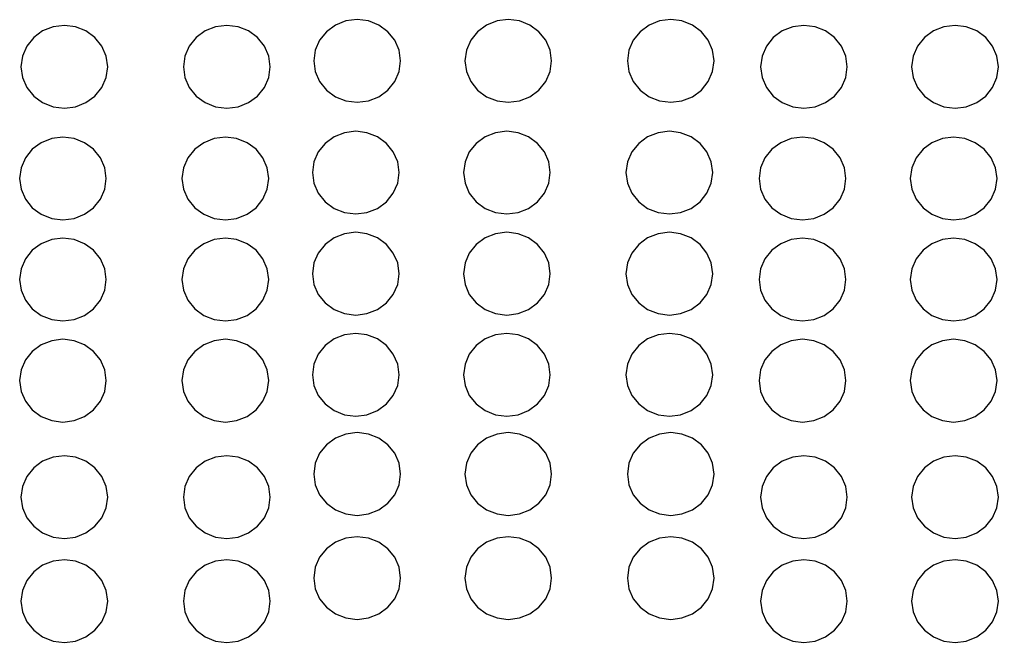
# Model space of a CAD drawing. Header units: inches. Extents: x 710 to 5347, y 114 to 2471.
# Drawn here: x 916 to 1085.2, y 857.9 to 965.6 of the extents above; entities that cross this region are included whole.
import ezdxf

# ---------------------------------------------------------------- set-up
doc = ezdxf.new("R2010")
doc.units = ezdxf.units.IN
doc.header["$MEASUREMENT"] = 0
doc.layers.add('Edges', color=7, linetype='Continuous')

# ---------------------------------------------------------------- blocks, each defined once
blk = doc.blocks.new('fire alarm fr')
at = {"layer": 'Edges'}
for p, q in [((-2195.55, 1150.6), (-2197.36, 1149.89)), ((-2193.61, 1150.85), (-2195.55, 1150.6)), ((-2191.67, 1150.6), (-2193.61, 1150.85)), ((-2189.87, 1149.89), (-2191.67, 1150.6)), ((-2167.48, 1150.6), (-2169.29, 1149.89)), ((-2165.54, 1150.85), (-2167.48, 1150.6)), ((-2163.6, 1150.6), (-2165.54, 1150.85)), ((-2161.79, 1149.89), (-2163.6, 1150.6)), ((-2146.76, 1150.91), (-2148.31, 1149.77)), ((-2144.95, 1151.62), (-2146.76, 1150.91)), ((-2143.01, 1151.86), (-2144.95, 1151.62)), ((-2141.07, 1151.62), (-2143.01, 1151.86)), ((-2139.26, 1150.91), (-2141.07, 1151.62)), ((-2137.71, 1149.77), (-2139.26, 1150.91)), ((-2120.64, 1150.91), (-2122.19, 1149.77)), ((-2118.83, 1151.62), (-2120.64, 1150.91)), ((-2116.89, 1151.86), (-2118.83, 1151.62)), ((-2114.95, 1151.62), (-2116.89, 1151.86)), ((-2113.15, 1150.91), (-2114.95, 1151.62)), ((-2111.6, 1149.77), (-2113.15, 1150.91)), ((-2092.57, 1150.91), (-2094.12, 1149.77)), ((-2090.76, 1151.62), (-2092.57, 1150.91)), ((-2088.82, 1151.86), (-2090.76, 1151.62)), ((-2086.88, 1151.62), (-2088.82, 1151.86)), ((-2085.07, 1150.91), (-2086.88, 1151.62)), ((-2083.52, 1149.77), (-2085.07, 1150.91)), ((-2067.75, 1150.6), (-2069.56, 1149.89)), ((-2065.81, 1150.85), (-2067.75, 1150.6)), ((-2063.87, 1150.6), (-2065.81, 1150.85)), ((-2062.06, 1149.89), (-2063.87, 1150.6)), ((-2041.63, 1150.6), (-2043.44, 1149.89)), ((-2039.69, 1150.85), (-2041.63, 1150.6)), ((-2037.75, 1150.6), (-2039.69, 1150.85)), ((-2035.95, 1149.89), (-2037.75, 1150.6)), ((-2198.91, 1148.75), (-2200.1, 1147.27)), ((-2197.36, 1149.89), (-2198.91, 1148.75)), ((-2188.32, 1148.75), (-2189.87, 1149.89)), ((-2187.12, 1147.27), (-2188.32, 1148.75)), ((-2170.84, 1148.75), (-2172.03, 1147.27)), ((-2169.29, 1149.89), (-2170.84, 1148.75)), ((-2160.24, 1148.75), (-2161.79, 1149.89)), ((-2159.05, 1147.27), (-2160.24, 1148.75)), ((-2148.31, 1149.77), (-2149.5, 1148.29)), ((-2136.52, 1148.29), (-2137.71, 1149.77)), ((-2122.19, 1149.77), (-2123.38, 1148.29)), ((-2110.4, 1148.29), (-2111.6, 1149.77)), ((-2094.12, 1149.77), (-2095.31, 1148.29)), ((-2082.33, 1148.29), (-2083.52, 1149.77)), ((-2071.11, 1148.75), (-2072.3, 1147.27)), ((-2069.56, 1149.89), (-2071.11, 1148.75)), ((-2060.51, 1148.75), (-2062.06, 1149.89)), ((-2059.32, 1147.27), (-2060.51, 1148.75)), ((-2044.99, 1148.75), (-2046.18, 1147.27)), ((-2043.44, 1149.89), (-2044.99, 1148.75)), ((-2034.4, 1148.75), (-2035.95, 1149.89)), ((-2033.2, 1147.27), (-2034.4, 1148.75)), ((-2200.1, 1147.27), (-2200.85, 1145.55)), ((-2186.38, 1145.55), (-2187.12, 1147.27)), ((-2172.03, 1147.27), (-2172.78, 1145.55)), ((-2158.3, 1145.55), (-2159.05, 1147.27)), ((-2149.5, 1148.29), (-2150.25, 1146.56)), ((-2135.77, 1146.56), (-2136.52, 1148.29)), ((-2123.38, 1148.29), (-2124.13, 1146.56)), ((-2109.66, 1146.56), (-2110.4, 1148.29)), ((-2095.31, 1148.29), (-2096.06, 1146.56)), ((-2081.58, 1146.56), (-2082.33, 1148.29)), ((-2072.3, 1147.27), (-2073.05, 1145.55)), ((-2058.57, 1145.55), (-2059.32, 1147.27)), ((-2046.18, 1147.27), (-2046.93, 1145.55)), ((-2032.46, 1145.55), (-2033.2, 1147.27)), ((-2200.85, 1145.55), (-2201.11, 1143.7)), ((-2186.12, 1143.7), (-2186.38, 1145.55)), ((-2172.78, 1145.55), (-2173.03, 1143.7)), ((-2158.05, 1143.7), (-2158.3, 1145.55)), ((-2150.25, 1146.56), (-2150.51, 1144.71)), ((-2135.52, 1144.71), (-2135.77, 1146.56)), ((-2124.13, 1146.56), (-2124.39, 1144.71)), ((-2109.4, 1144.71), (-2109.66, 1146.56)), ((-2096.06, 1146.56), (-2096.31, 1144.71)), ((-2081.33, 1144.71), (-2081.58, 1146.56)), ((-2073.05, 1145.55), (-2073.31, 1143.7)), ((-2058.32, 1143.7), (-2058.57, 1145.55)), ((-2046.93, 1145.55), (-2047.19, 1143.7)), ((-2032.2, 1143.7), (-2032.46, 1145.55)), ((-2201.11, 1143.7), (-2200.85, 1141.85)), ((-2186.38, 1141.85), (-2186.12, 1143.7)), ((-2173.03, 1143.7), (-2172.78, 1141.85)), ((-2158.3, 1141.85), (-2158.05, 1143.7)), ((-2150.51, 1144.71), (-2150.25, 1142.86)), ((-2135.77, 1142.86), (-2135.52, 1144.71)), ((-2124.39, 1144.71), (-2124.13, 1142.86)), ((-2109.66, 1142.86), (-2109.4, 1144.71)), ((-2096.31, 1144.71), (-2096.06, 1142.86)), ((-2081.58, 1142.86), (-2081.33, 1144.71)), ((-2073.31, 1143.7), (-2073.05, 1141.85)), ((-2058.57, 1141.85), (-2058.32, 1143.7)), ((-2047.19, 1143.7), (-2046.93, 1141.85)), ((-2032.46, 1141.85), (-2032.2, 1143.7)), ((-2200.85, 1141.85), (-2200.1, 1140.12)), ((-2187.12, 1140.12), (-2186.38, 1141.85)), ((-2172.78, 1141.85), (-2172.03, 1140.12)), ((-2159.05, 1140.12), (-2158.3, 1141.85)), ((-2150.25, 1142.86), (-2149.5, 1141.14)), ((-2136.52, 1141.14), (-2135.77, 1142.86)), ((-2124.13, 1142.86), (-2123.38, 1141.14)), ((-2110.4, 1141.14), (-2109.66, 1142.86)), ((-2096.06, 1142.86), (-2095.31, 1141.14)), ((-2082.33, 1141.14), (-2081.58, 1142.86)), ((-2073.05, 1141.85), (-2072.3, 1140.12)), ((-2059.32, 1140.12), (-2058.57, 1141.85)), ((-2046.93, 1141.85), (-2046.18, 1140.12)), ((-2033.2, 1140.12), (-2032.46, 1141.85)), ((-2200.1, 1140.12), (-2198.91, 1138.64)), ((-2188.32, 1138.64), (-2187.12, 1140.12)), ((-2172.03, 1140.12), (-2170.84, 1138.64)), ((-2160.24, 1138.64), (-2159.05, 1140.12)), ((-2149.5, 1141.14), (-2148.31, 1139.66)), ((-2137.71, 1139.66), (-2136.52, 1141.14)), ((-2123.38, 1141.14), (-2122.19, 1139.66)), ((-2111.6, 1139.66), (-2110.4, 1141.14)), ((-2095.31, 1141.14), (-2094.12, 1139.66)), ((-2083.52, 1139.66), (-2082.33, 1141.14)), ((-2072.3, 1140.12), (-2071.11, 1138.64)), ((-2060.51, 1138.64), (-2059.32, 1140.12)), ((-2046.18, 1140.12), (-2044.99, 1138.64)), ((-2034.4, 1138.64), (-2033.2, 1140.12)), ((-2198.91, 1138.64), (-2197.36, 1137.5)), ((-2189.87, 1137.5), (-2188.32, 1138.64)), ((-2170.84, 1138.64), (-2169.29, 1137.5)), ((-2161.79, 1137.5), (-2160.24, 1138.64)), ((-2148.31, 1139.66), (-2146.76, 1138.52)), ((-2146.76, 1138.52), (-2144.95, 1137.81)), ((-2141.07, 1137.81), (-2139.26, 1138.52)), ((-2139.26, 1138.52), (-2137.71, 1139.66)), ((-2122.19, 1139.66), (-2120.64, 1138.52)), ((-2120.64, 1138.52), (-2118.83, 1137.81)), ((-2114.95, 1137.81), (-2113.15, 1138.52)), ((-2113.15, 1138.52), (-2111.6, 1139.66)), ((-2094.12, 1139.66), (-2092.57, 1138.52)), ((-2092.57, 1138.52), (-2090.76, 1137.81)), ((-2086.88, 1137.81), (-2085.07, 1138.52)), ((-2085.07, 1138.52), (-2083.52, 1139.66)), ((-2071.11, 1138.64), (-2069.56, 1137.5)), ((-2062.06, 1137.5), (-2060.51, 1138.64)), ((-2044.99, 1138.64), (-2043.44, 1137.5)), ((-2035.95, 1137.5), (-2034.4, 1138.64)), ((-2197.36, 1137.5), (-2195.55, 1136.79)), ((-2195.55, 1136.79), (-2193.61, 1136.55)), ((-2193.61, 1136.55), (-2191.67, 1136.79)), ((-2191.67, 1136.79), (-2189.87, 1137.5)), ((-2169.29, 1137.5), (-2167.48, 1136.79)), ((-2167.48, 1136.79), (-2165.54, 1136.55)), ((-2165.54, 1136.55), (-2163.6, 1136.79)), ((-2163.6, 1136.79), (-2161.79, 1137.5)), ((-2144.95, 1137.81), (-2143.01, 1137.56)), ((-2143.01, 1137.56), (-2141.07, 1137.81)), ((-2118.83, 1137.81), (-2116.89, 1137.56)), ((-2116.89, 1137.56), (-2114.95, 1137.81)), ((-2090.76, 1137.81), (-2088.82, 1137.56)), ((-2088.82, 1137.56), (-2086.88, 1137.81)), ((-2069.56, 1137.5), (-2067.75, 1136.79)), ((-2067.75, 1136.79), (-2065.81, 1136.55)), ((-2065.81, 1136.55), (-2063.87, 1136.79)), ((-2063.87, 1136.79), (-2062.06, 1137.5)), ((-2043.44, 1137.5), (-2041.63, 1136.79)), ((-2041.63, 1136.79), (-2039.69, 1136.55)), ((-2039.69, 1136.55), (-2037.75, 1136.79)), ((-2037.75, 1136.79), (-2035.95, 1137.5)), ((-2145.19, 1132.31), (-2147, 1131.6)), ((-2143.25, 1132.56), (-2145.19, 1132.31)), ((-2141.31, 1132.31), (-2143.25, 1132.56)), ((-2139.51, 1131.6), (-2141.31, 1132.31)), ((-2119.08, 1132.31), (-2120.88, 1131.6)), ((-2117.14, 1132.56), (-2119.08, 1132.31)), ((-2115.2, 1132.31), (-2117.14, 1132.56)), ((-2113.39, 1131.6), (-2115.2, 1132.31)), ((-2091, 1132.31), (-2092.81, 1131.6)), ((-2089.06, 1132.56), (-2091, 1132.31)), ((-2087.12, 1132.31), (-2089.06, 1132.56)), ((-2085.31, 1131.6), (-2087.12, 1132.31)), ((-2197.6, 1130.58), (-2199.15, 1129.45)), ((-2195.8, 1131.3), (-2197.6, 1130.58)), ((-2193.86, 1131.54), (-2195.8, 1131.3)), ((-2191.92, 1131.3), (-2193.86, 1131.54)), ((-2190.11, 1130.58), (-2191.92, 1131.3)), ((-2188.56, 1129.45), (-2190.11, 1130.58)), ((-2169.53, 1130.58), (-2171.08, 1129.45)), ((-2167.72, 1131.3), (-2169.53, 1130.58)), ((-2165.78, 1131.54), (-2167.72, 1131.3)), ((-2163.84, 1131.3), (-2165.78, 1131.54)), ((-2162.03, 1130.58), (-2163.84, 1131.3)), ((-2160.48, 1129.45), (-2162.03, 1130.58)), ((-2148.55, 1130.46), (-2149.74, 1128.98)), ((-2147, 1131.6), (-2148.55, 1130.46)), ((-2137.95, 1130.46), (-2139.51, 1131.6)), ((-2136.76, 1128.98), (-2137.95, 1130.46)), ((-2122.43, 1130.46), (-2123.63, 1128.98)), ((-2120.88, 1131.6), (-2122.43, 1130.46)), ((-2111.84, 1130.46), (-2113.39, 1131.6)), ((-2110.65, 1128.98), (-2111.84, 1130.46)), ((-2094.36, 1130.46), (-2095.55, 1128.98)), ((-2092.81, 1131.6), (-2094.36, 1130.46)), ((-2083.76, 1130.46), (-2085.31, 1131.6)), ((-2082.57, 1128.98), (-2083.76, 1130.46)), ((-2069.8, 1130.58), (-2071.35, 1129.45)), ((-2067.99, 1131.3), (-2069.8, 1130.58)), ((-2066.05, 1131.54), (-2067.99, 1131.3)), ((-2064.11, 1131.3), (-2066.05, 1131.54)), ((-2062.31, 1130.58), (-2064.11, 1131.3)), ((-2060.75, 1129.45), (-2062.31, 1130.58)), ((-2043.68, 1130.58), (-2045.23, 1129.45)), ((-2041.88, 1131.3), (-2043.68, 1130.58)), ((-2039.94, 1131.54), (-2041.88, 1131.3)), ((-2038, 1131.3), (-2039.94, 1131.54)), ((-2036.19, 1130.58), (-2038, 1131.3)), ((-2034.64, 1129.45), (-2036.19, 1130.58)), ((-2199.15, 1129.45), (-2200.35, 1127.97)), ((-2187.37, 1127.97), (-2188.56, 1129.45)), ((-2171.08, 1129.45), (-2172.27, 1127.97)), ((-2159.29, 1127.97), (-2160.48, 1129.45)), ((-2149.74, 1128.98), (-2150.49, 1127.26)), ((-2136.01, 1127.26), (-2136.76, 1128.98)), ((-2123.63, 1128.98), (-2124.37, 1127.26)), ((-2109.9, 1127.26), (-2110.65, 1128.98)), ((-2095.55, 1128.98), (-2096.3, 1127.26)), ((-2081.82, 1127.26), (-2082.57, 1128.98)), ((-2071.35, 1129.45), (-2072.54, 1127.97)), ((-2059.56, 1127.97), (-2060.75, 1129.45)), ((-2045.23, 1129.45), (-2046.43, 1127.97)), ((-2033.45, 1127.97), (-2034.64, 1129.45)), ((-2200.35, 1127.97), (-2201.09, 1126.24)), ((-2186.62, 1126.24), (-2187.37, 1127.97)), ((-2172.27, 1127.97), (-2173.02, 1126.24)), ((-2158.54, 1126.24), (-2159.29, 1127.97)), ((-2150.49, 1127.26), (-2150.75, 1125.41)), ((-2135.76, 1125.41), (-2136.01, 1127.26)), ((-2124.37, 1127.26), (-2124.63, 1125.41)), ((-2109.64, 1125.41), (-2109.9, 1127.26)), ((-2096.3, 1127.26), (-2096.56, 1125.41)), ((-2081.57, 1125.41), (-2081.82, 1127.26)), ((-2072.54, 1127.97), (-2073.29, 1126.24)), ((-2058.81, 1126.24), (-2059.56, 1127.97)), ((-2046.43, 1127.97), (-2047.17, 1126.24)), ((-2032.7, 1126.24), (-2033.45, 1127.97)), ((-2201.09, 1126.24), (-2201.35, 1124.39)), ((-2186.36, 1124.39), (-2186.62, 1126.24)), ((-2173.02, 1126.24), (-2173.28, 1124.39)), ((-2158.29, 1124.39), (-2158.54, 1126.24)), ((-2150.75, 1125.41), (-2150.49, 1123.56)), ((-2136.01, 1123.56), (-2135.76, 1125.41)), ((-2124.63, 1125.41), (-2124.37, 1123.56)), ((-2109.9, 1123.56), (-2109.64, 1125.41)), ((-2096.56, 1125.41), (-2096.3, 1123.56)), ((-2081.82, 1123.56), (-2081.57, 1125.41)), ((-2073.29, 1126.24), (-2073.55, 1124.39)), ((-2058.56, 1124.39), (-2058.81, 1126.24)), ((-2047.17, 1126.24), (-2047.43, 1124.39)), ((-2032.44, 1124.39), (-2032.7, 1126.24)), ((-2201.35, 1124.39), (-2201.09, 1122.54)), ((-2186.62, 1122.54), (-2186.36, 1124.39)), ((-2173.28, 1124.39), (-2173.02, 1122.54)), ((-2158.54, 1122.54), (-2158.29, 1124.39)), ((-2150.49, 1123.56), (-2149.74, 1121.83)), ((-2136.76, 1121.83), (-2136.01, 1123.56)), ((-2124.37, 1123.56), (-2123.63, 1121.83)), ((-2110.65, 1121.83), (-2109.9, 1123.56)), ((-2096.3, 1123.56), (-2095.55, 1121.83)), ((-2082.57, 1121.83), (-2081.82, 1123.56)), ((-2073.55, 1124.39), (-2073.29, 1122.54)), ((-2058.81, 1122.54), (-2058.56, 1124.39)), ((-2047.43, 1124.39), (-2047.17, 1122.54)), ((-2032.7, 1122.54), (-2032.44, 1124.39)), ((-2201.09, 1122.54), (-2200.35, 1120.82)), ((-2187.37, 1120.82), (-2186.62, 1122.54)), ((-2173.02, 1122.54), (-2172.27, 1120.82)), ((-2159.29, 1120.82), (-2158.54, 1122.54)), ((-2149.74, 1121.83), (-2148.55, 1120.35)), ((-2137.95, 1120.35), (-2136.76, 1121.83)), ((-2123.63, 1121.83), (-2122.43, 1120.35)), ((-2111.84, 1120.35), (-2110.65, 1121.83)), ((-2095.55, 1121.83), (-2094.36, 1120.35)), ((-2083.76, 1120.35), (-2082.57, 1121.83)), ((-2073.29, 1122.54), (-2072.54, 1120.82)), ((-2059.56, 1120.82), (-2058.81, 1122.54)), ((-2047.17, 1122.54), (-2046.43, 1120.82)), ((-2033.45, 1120.82), (-2032.7, 1122.54)), ((-2200.35, 1120.82), (-2199.15, 1119.34)), ((-2188.56, 1119.34), (-2187.37, 1120.82)), ((-2172.27, 1120.82), (-2171.08, 1119.34)), ((-2160.48, 1119.34), (-2159.29, 1120.82)), ((-2148.55, 1120.35), (-2147, 1119.22)), ((-2139.51, 1119.22), (-2137.95, 1120.35)), ((-2122.43, 1120.35), (-2120.88, 1119.22)), ((-2113.39, 1119.22), (-2111.84, 1120.35)), ((-2094.36, 1120.35), (-2092.81, 1119.22)), ((-2085.31, 1119.22), (-2083.76, 1120.35)), ((-2072.54, 1120.82), (-2071.35, 1119.34)), ((-2060.75, 1119.34), (-2059.56, 1120.82)), ((-2046.43, 1120.82), (-2045.23, 1119.34)), ((-2034.64, 1119.34), (-2033.45, 1120.82)), ((-2199.15, 1119.34), (-2197.6, 1118.2)), ((-2197.6, 1118.2), (-2195.8, 1117.48)), ((-2191.92, 1117.48), (-2190.11, 1118.2)), ((-2190.11, 1118.2), (-2188.56, 1119.34)), ((-2171.08, 1119.34), (-2169.53, 1118.2)), ((-2169.53, 1118.2), (-2167.72, 1117.48)), ((-2163.84, 1117.48), (-2162.03, 1118.2)), ((-2162.03, 1118.2), (-2160.48, 1119.34)), ((-2147, 1119.22), (-2145.19, 1118.5)), ((-2145.19, 1118.5), (-2143.25, 1118.26)), ((-2143.25, 1118.26), (-2141.31, 1118.5)), ((-2141.31, 1118.5), (-2139.51, 1119.22)), ((-2120.88, 1119.22), (-2119.08, 1118.5)), ((-2119.08, 1118.5), (-2117.14, 1118.26)), ((-2117.14, 1118.26), (-2115.2, 1118.5)), ((-2115.2, 1118.5), (-2113.39, 1119.22)), ((-2092.81, 1119.22), (-2091, 1118.5)), ((-2091, 1118.5), (-2089.06, 1118.26)), ((-2089.06, 1118.26), (-2087.12, 1118.5)), ((-2087.12, 1118.5), (-2085.31, 1119.22)), ((-2071.35, 1119.34), (-2069.8, 1118.2)), ((-2069.8, 1118.2), (-2067.99, 1117.48)), ((-2064.11, 1117.48), (-2062.31, 1118.2)), ((-2062.31, 1118.2), (-2060.75, 1119.34)), ((-2045.23, 1119.34), (-2043.68, 1118.2)), ((-2043.68, 1118.2), (-2041.88, 1117.48)), ((-2038, 1117.48), (-2036.19, 1118.2)), ((-2036.19, 1118.2), (-2034.64, 1119.34)), ((-2195.8, 1117.48), (-2193.86, 1117.24)), ((-2193.86, 1117.24), (-2191.92, 1117.48)), ((-2167.72, 1117.48), (-2165.78, 1117.24)), ((-2165.78, 1117.24), (-2163.84, 1117.48)), ((-2067.99, 1117.48), (-2066.05, 1117.24)), ((-2066.05, 1117.24), (-2064.11, 1117.48)), ((-2041.88, 1117.48), (-2039.94, 1117.24)), ((-2039.94, 1117.24), (-2038, 1117.48)), ((-2145.19, 1114.85), (-2147, 1114.13)), ((-2143.25, 1115.09), (-2145.19, 1114.85)), ((-2141.31, 1114.85), (-2143.25, 1115.09)), ((-2139.51, 1114.13), (-2141.31, 1114.85)), ((-2119.08, 1114.85), (-2120.88, 1114.13)), ((-2117.14, 1115.09), (-2119.08, 1114.85)), ((-2115.2, 1114.85), (-2117.14, 1115.09)), ((-2113.39, 1114.13), (-2115.2, 1114.85)), ((-2091, 1114.85), (-2092.81, 1114.13)), ((-2089.06, 1115.09), (-2091, 1114.85)), ((-2087.12, 1114.85), (-2089.06, 1115.09)), ((-2085.31, 1114.13), (-2087.12, 1114.85)), ((-2197.6, 1113.11), (-2199.15, 1111.98)), ((-2195.8, 1113.83), (-2197.6, 1113.11)), ((-2193.86, 1114.07), (-2195.8, 1113.83)), ((-2191.92, 1113.83), (-2193.86, 1114.07)), ((-2190.11, 1113.11), (-2191.92, 1113.83)), ((-2188.56, 1111.98), (-2190.11, 1113.11)), ((-2169.53, 1113.11), (-2171.08, 1111.98)), ((-2167.72, 1113.83), (-2169.53, 1113.11)), ((-2165.78, 1114.07), (-2167.72, 1113.83)), ((-2163.84, 1113.83), (-2165.78, 1114.07)), ((-2162.03, 1113.11), (-2163.84, 1113.83)), ((-2160.48, 1111.98), (-2162.03, 1113.11)), ((-2147, 1114.13), (-2148.55, 1113)), ((-2137.95, 1113), (-2139.51, 1114.13)), ((-2120.88, 1114.13), (-2122.43, 1113)), ((-2111.84, 1113), (-2113.39, 1114.13)), ((-2092.81, 1114.13), (-2094.36, 1113)), ((-2083.76, 1113), (-2085.31, 1114.13)), ((-2069.8, 1113.11), (-2071.35, 1111.98)), ((-2067.99, 1113.83), (-2069.8, 1113.11)), ((-2066.05, 1114.07), (-2067.99, 1113.83)), ((-2064.11, 1113.83), (-2066.05, 1114.07)), ((-2062.31, 1113.11), (-2064.11, 1113.83)), ((-2060.75, 1111.98), (-2062.31, 1113.11)), ((-2043.68, 1113.11), (-2045.23, 1111.98)), ((-2041.88, 1113.83), (-2043.68, 1113.11)), ((-2039.94, 1114.07), (-2041.88, 1113.83)), ((-2038, 1113.83), (-2039.94, 1114.07)), ((-2036.19, 1113.11), (-2038, 1113.83)), ((-2034.64, 1111.98), (-2036.19, 1113.11)), ((-2199.15, 1111.98), (-2200.35, 1110.5)), ((-2187.37, 1110.5), (-2188.56, 1111.98)), ((-2171.08, 1111.98), (-2172.27, 1110.5)), ((-2159.29, 1110.5), (-2160.48, 1111.98)), ((-2149.74, 1111.51), (-2150.49, 1109.79)), ((-2148.55, 1113), (-2149.74, 1111.51)), ((-2136.76, 1111.51), (-2137.95, 1113)), ((-2136.01, 1109.79), (-2136.76, 1111.51)), ((-2123.63, 1111.51), (-2124.37, 1109.79)), ((-2122.43, 1113), (-2123.63, 1111.51)), ((-2110.65, 1111.51), (-2111.84, 1113)), ((-2109.9, 1109.79), (-2110.65, 1111.51)), ((-2095.55, 1111.51), (-2096.3, 1109.79)), ((-2094.36, 1113), (-2095.55, 1111.51)), ((-2082.57, 1111.51), (-2083.76, 1113)), ((-2081.82, 1109.79), (-2082.57, 1111.51)), ((-2071.35, 1111.98), (-2072.54, 1110.5)), ((-2059.56, 1110.5), (-2060.75, 1111.98)), ((-2045.23, 1111.98), (-2046.43, 1110.5)), ((-2033.45, 1110.5), (-2034.64, 1111.98)), ((-2200.35, 1110.5), (-2201.09, 1108.77)), ((-2186.62, 1108.77), (-2187.37, 1110.5)), ((-2172.27, 1110.5), (-2173.02, 1108.77)), ((-2158.54, 1108.77), (-2159.29, 1110.5)), ((-2150.49, 1109.79), (-2150.75, 1107.94)), ((-2135.76, 1107.94), (-2136.01, 1109.79)), ((-2124.37, 1109.79), (-2124.63, 1107.94)), ((-2109.64, 1107.94), (-2109.9, 1109.79)), ((-2096.3, 1109.79), (-2096.56, 1107.94)), ((-2081.57, 1107.94), (-2081.82, 1109.79)), ((-2072.54, 1110.5), (-2073.29, 1108.77)), ((-2058.81, 1108.77), (-2059.56, 1110.5)), ((-2046.43, 1110.5), (-2047.17, 1108.77)), ((-2032.7, 1108.77), (-2033.45, 1110.5)), ((-2201.09, 1108.77), (-2201.35, 1106.92)), ((-2186.36, 1106.92), (-2186.62, 1108.77)), ((-2173.02, 1108.77), (-2173.28, 1106.92)), ((-2158.29, 1106.92), (-2158.54, 1108.77)), ((-2150.75, 1107.94), (-2150.49, 1106.09)), ((-2136.01, 1106.09), (-2135.76, 1107.94)), ((-2124.63, 1107.94), (-2124.37, 1106.09)), ((-2109.9, 1106.09), (-2109.64, 1107.94)), ((-2096.56, 1107.94), (-2096.3, 1106.09)), ((-2081.82, 1106.09), (-2081.57, 1107.94)), ((-2073.29, 1108.77), (-2073.55, 1106.92)), ((-2058.56, 1106.92), (-2058.81, 1108.77)), ((-2047.17, 1108.77), (-2047.43, 1106.92)), ((-2032.44, 1106.92), (-2032.7, 1108.77)), ((-2201.35, 1106.92), (-2201.09, 1105.07)), ((-2186.62, 1105.07), (-2186.36, 1106.92)), ((-2173.28, 1106.92), (-2173.02, 1105.07)), ((-2158.54, 1105.07), (-2158.29, 1106.92)), ((-2073.55, 1106.92), (-2073.29, 1105.07)), ((-2058.81, 1105.07), (-2058.56, 1106.92)), ((-2047.43, 1106.92), (-2047.17, 1105.07)), ((-2032.7, 1105.07), (-2032.44, 1106.92)), ((-2201.09, 1105.07), (-2200.35, 1103.35)), ((-2187.37, 1103.35), (-2186.62, 1105.07)), ((-2173.02, 1105.07), (-2172.27, 1103.35)), ((-2159.29, 1103.35), (-2158.54, 1105.07)), ((-2150.49, 1106.09), (-2149.74, 1104.36)), ((-2136.76, 1104.36), (-2136.01, 1106.09)), ((-2124.37, 1106.09), (-2123.63, 1104.36)), ((-2110.65, 1104.36), (-2109.9, 1106.09)), ((-2096.3, 1106.09), (-2095.55, 1104.36)), ((-2082.57, 1104.36), (-2081.82, 1106.09)), ((-2073.29, 1105.07), (-2072.54, 1103.35)), ((-2059.56, 1103.35), (-2058.81, 1105.07)), ((-2047.17, 1105.07), (-2046.43, 1103.35)), ((-2033.45, 1103.35), (-2032.7, 1105.07)), ((-2200.35, 1103.35), (-2199.15, 1101.87)), ((-2188.56, 1101.87), (-2187.37, 1103.35)), ((-2172.27, 1103.35), (-2171.08, 1101.87)), ((-2160.48, 1101.87), (-2159.29, 1103.35)), ((-2149.74, 1104.36), (-2148.55, 1102.88)), ((-2148.55, 1102.88), (-2147, 1101.75)), ((-2139.51, 1101.75), (-2137.95, 1102.88)), ((-2137.95, 1102.88), (-2136.76, 1104.36)), ((-2123.63, 1104.36), (-2122.43, 1102.88)), ((-2122.43, 1102.88), (-2120.88, 1101.75)), ((-2113.39, 1101.75), (-2111.84, 1102.88)), ((-2111.84, 1102.88), (-2110.65, 1104.36)), ((-2095.55, 1104.36), (-2094.36, 1102.88)), ((-2094.36, 1102.88), (-2092.81, 1101.75)), ((-2085.31, 1101.75), (-2083.76, 1102.88)), ((-2083.76, 1102.88), (-2082.57, 1104.36)), ((-2072.54, 1103.35), (-2071.35, 1101.87)), ((-2060.75, 1101.87), (-2059.56, 1103.35)), ((-2046.43, 1103.35), (-2045.23, 1101.87)), ((-2034.64, 1101.87), (-2033.45, 1103.35)), ((-2199.15, 1101.87), (-2197.6, 1100.73)), ((-2190.11, 1100.73), (-2188.56, 1101.87)), ((-2171.08, 1101.87), (-2169.53, 1100.73)), ((-2162.03, 1100.73), (-2160.48, 1101.87)), ((-2147, 1101.75), (-2145.19, 1101.03)), ((-2141.31, 1101.03), (-2139.51, 1101.75)), ((-2120.88, 1101.75), (-2119.08, 1101.03)), ((-2115.2, 1101.03), (-2113.39, 1101.75)), ((-2092.81, 1101.75), (-2091, 1101.03)), ((-2087.12, 1101.03), (-2085.31, 1101.75)), ((-2071.35, 1101.87), (-2069.8, 1100.73)), ((-2062.31, 1100.73), (-2060.75, 1101.87)), ((-2045.23, 1101.87), (-2043.68, 1100.73)), ((-2036.19, 1100.73), (-2034.64, 1101.87)), ((-2197.6, 1100.73), (-2195.8, 1100.02)), ((-2195.8, 1100.02), (-2193.86, 1099.77)), ((-2193.86, 1099.77), (-2191.92, 1100.02)), ((-2191.92, 1100.02), (-2190.11, 1100.73)), ((-2169.53, 1100.73), (-2167.72, 1100.02)), ((-2167.72, 1100.02), (-2165.78, 1099.77)), ((-2165.78, 1099.77), (-2163.84, 1100.02)), ((-2163.84, 1100.02), (-2162.03, 1100.73)), ((-2145.19, 1101.03), (-2143.25, 1100.79)), ((-2143.25, 1100.79), (-2141.31, 1101.03)), ((-2119.08, 1101.03), (-2117.14, 1100.79)), ((-2117.14, 1100.79), (-2115.2, 1101.03)), ((-2091, 1101.03), (-2089.06, 1100.79)), ((-2089.06, 1100.79), (-2087.12, 1101.03)), ((-2069.8, 1100.73), (-2067.99, 1100.02)), ((-2067.99, 1100.02), (-2066.05, 1099.77)), ((-2066.05, 1099.77), (-2064.11, 1100.02)), ((-2064.11, 1100.02), (-2062.31, 1100.73)), ((-2043.68, 1100.73), (-2041.88, 1100.02)), ((-2041.88, 1100.02), (-2039.94, 1099.77)), ((-2039.94, 1099.77), (-2038, 1100.02)), ((-2038, 1100.02), (-2036.19, 1100.73)), ((-2195.8, 1096.36), (-2197.6, 1095.64)), ((-2193.86, 1096.6), (-2195.8, 1096.36)), ((-2191.92, 1096.36), (-2193.86, 1096.6)), ((-2190.11, 1095.64), (-2191.92, 1096.36)), ((-2167.72, 1096.36), (-2169.53, 1095.64)), ((-2165.78, 1096.6), (-2167.72, 1096.36)), ((-2163.84, 1096.36), (-2165.78, 1096.6)), ((-2162.03, 1095.64), (-2163.84, 1096.36)), ((-2147, 1096.66), (-2148.55, 1095.53)), ((-2145.19, 1097.38), (-2147, 1096.66)), ((-2143.25, 1097.62), (-2145.19, 1097.38)), ((-2141.31, 1097.38), (-2143.25, 1097.62)), ((-2139.51, 1096.66), (-2141.31, 1097.38)), ((-2137.95, 1095.53), (-2139.51, 1096.66)), ((-2120.88, 1096.66), (-2122.43, 1095.53)), ((-2119.08, 1097.38), (-2120.88, 1096.66)), ((-2117.14, 1097.62), (-2119.08, 1097.38)), ((-2115.2, 1097.38), (-2117.14, 1097.62)), ((-2113.39, 1096.66), (-2115.2, 1097.38)), ((-2111.84, 1095.53), (-2113.39, 1096.66)), ((-2092.81, 1096.66), (-2094.36, 1095.53)), ((-2091, 1097.38), (-2092.81, 1096.66)), ((-2089.06, 1097.62), (-2091, 1097.38)), ((-2087.12, 1097.38), (-2089.06, 1097.62)), ((-2085.31, 1096.66), (-2087.12, 1097.38)), ((-2083.76, 1095.53), (-2085.31, 1096.66)), ((-2067.99, 1096.36), (-2069.8, 1095.64)), ((-2066.05, 1096.6), (-2067.99, 1096.36)), ((-2064.11, 1096.36), (-2066.05, 1096.6)), ((-2062.31, 1095.64), (-2064.11, 1096.36)), ((-2041.88, 1096.36), (-2043.68, 1095.64)), ((-2039.94, 1096.6), (-2041.88, 1096.36)), ((-2038, 1096.36), (-2039.94, 1096.6)), ((-2036.19, 1095.64), (-2038, 1096.36)), ((-2199.15, 1094.51), (-2200.35, 1093.03)), ((-2197.6, 1095.64), (-2199.15, 1094.51)), ((-2188.56, 1094.51), (-2190.11, 1095.64)), ((-2187.37, 1093.03), (-2188.56, 1094.51)), ((-2171.08, 1094.51), (-2172.27, 1093.03)), ((-2169.53, 1095.64), (-2171.08, 1094.51)), ((-2160.48, 1094.51), (-2162.03, 1095.64)), ((-2159.29, 1093.03), (-2160.48, 1094.51)), ((-2148.55, 1095.53), (-2149.74, 1094.05)), ((-2136.76, 1094.05), (-2137.95, 1095.53)), ((-2122.43, 1095.53), (-2123.63, 1094.05)), ((-2110.65, 1094.05), (-2111.84, 1095.53)), ((-2094.36, 1095.53), (-2095.55, 1094.05)), ((-2082.57, 1094.05), (-2083.76, 1095.53)), ((-2071.35, 1094.51), (-2072.54, 1093.03)), ((-2069.8, 1095.64), (-2071.35, 1094.51)), ((-2060.75, 1094.51), (-2062.31, 1095.64)), ((-2059.56, 1093.03), (-2060.75, 1094.51)), ((-2045.23, 1094.51), (-2046.43, 1093.03)), ((-2043.68, 1095.64), (-2045.23, 1094.51)), ((-2034.64, 1094.51), (-2036.19, 1095.64)), ((-2033.45, 1093.03), (-2034.64, 1094.51)), ((-2200.35, 1093.03), (-2201.09, 1091.3)), ((-2186.62, 1091.3), (-2187.37, 1093.03)), ((-2172.27, 1093.03), (-2173.02, 1091.3)), ((-2158.54, 1091.3), (-2159.29, 1093.03)), ((-2149.74, 1094.05), (-2150.49, 1092.32)), ((-2136.01, 1092.32), (-2136.76, 1094.05)), ((-2123.63, 1094.05), (-2124.37, 1092.32)), ((-2109.9, 1092.32), (-2110.65, 1094.05)), ((-2095.55, 1094.05), (-2096.3, 1092.32)), ((-2081.82, 1092.32), (-2082.57, 1094.05)), ((-2072.54, 1093.03), (-2073.29, 1091.3)), ((-2058.81, 1091.3), (-2059.56, 1093.03)), ((-2046.43, 1093.03), (-2047.17, 1091.3)), ((-2032.7, 1091.3), (-2033.45, 1093.03)), ((-2201.09, 1091.3), (-2201.35, 1089.45)), ((-2186.36, 1089.45), (-2186.62, 1091.3)), ((-2173.02, 1091.3), (-2173.28, 1089.45)), ((-2158.29, 1089.45), (-2158.54, 1091.3)), ((-2150.49, 1092.32), (-2150.75, 1090.47)), ((-2135.76, 1090.47), (-2136.01, 1092.32)), ((-2124.37, 1092.32), (-2124.63, 1090.47)), ((-2109.64, 1090.47), (-2109.9, 1092.32)), ((-2096.3, 1092.32), (-2096.56, 1090.47)), ((-2081.57, 1090.47), (-2081.82, 1092.32)), ((-2073.29, 1091.3), (-2073.55, 1089.45)), ((-2058.56, 1089.45), (-2058.81, 1091.3)), ((-2047.17, 1091.3), (-2047.43, 1089.45)), ((-2032.44, 1089.45), (-2032.7, 1091.3)), ((-2201.35, 1089.45), (-2201.09, 1087.6)), ((-2186.62, 1087.6), (-2186.36, 1089.45)), ((-2173.28, 1089.45), (-2173.02, 1087.6)), ((-2158.54, 1087.6), (-2158.29, 1089.45)), ((-2150.75, 1090.47), (-2150.49, 1088.62)), ((-2136.01, 1088.62), (-2135.76, 1090.47)), ((-2124.63, 1090.47), (-2124.37, 1088.62)), ((-2109.9, 1088.62), (-2109.64, 1090.47)), ((-2096.56, 1090.47), (-2096.3, 1088.62)), ((-2081.82, 1088.62), (-2081.57, 1090.47)), ((-2073.55, 1089.45), (-2073.29, 1087.6)), ((-2058.81, 1087.6), (-2058.56, 1089.45)), ((-2047.43, 1089.45), (-2047.17, 1087.6)), ((-2032.7, 1087.6), (-2032.44, 1089.45)), ((-2150.49, 1088.62), (-2149.74, 1086.9)), ((-2136.76, 1086.9), (-2136.01, 1088.62)), ((-2124.37, 1088.62), (-2123.63, 1086.9)), ((-2110.65, 1086.9), (-2109.9, 1088.62)), ((-2096.3, 1088.62), (-2095.55, 1086.9)), ((-2082.57, 1086.9), (-2081.82, 1088.62)), ((-2201.09, 1087.6), (-2200.35, 1085.88)), ((-2187.37, 1085.88), (-2186.62, 1087.6)), ((-2173.02, 1087.6), (-2172.27, 1085.88)), ((-2159.29, 1085.88), (-2158.54, 1087.6)), ((-2149.74, 1086.9), (-2148.55, 1085.42)), ((-2137.95, 1085.42), (-2136.76, 1086.9)), ((-2123.63, 1086.9), (-2122.43, 1085.42)), ((-2111.84, 1085.42), (-2110.65, 1086.9)), ((-2095.55, 1086.9), (-2094.36, 1085.42)), ((-2083.76, 1085.42), (-2082.57, 1086.9)), ((-2073.29, 1087.6), (-2072.54, 1085.88)), ((-2059.56, 1085.88), (-2058.81, 1087.6)), ((-2047.17, 1087.6), (-2046.43, 1085.88)), ((-2033.45, 1085.88), (-2032.7, 1087.6)), ((-2200.35, 1085.88), (-2199.15, 1084.4)), ((-2199.15, 1084.4), (-2197.6, 1083.26)), ((-2190.11, 1083.26), (-2188.56, 1084.4)), ((-2188.56, 1084.4), (-2187.37, 1085.88)), ((-2172.27, 1085.88), (-2171.08, 1084.4)), ((-2171.08, 1084.4), (-2169.53, 1083.26)), ((-2162.03, 1083.26), (-2160.48, 1084.4)), ((-2160.48, 1084.4), (-2159.29, 1085.88)), ((-2148.55, 1085.42), (-2147, 1084.28)), ((-2147, 1084.28), (-2145.19, 1083.56)), ((-2141.31, 1083.56), (-2139.51, 1084.28)), ((-2139.51, 1084.28), (-2137.95, 1085.42)), ((-2122.43, 1085.42), (-2120.88, 1084.28)), ((-2120.88, 1084.28), (-2119.08, 1083.56)), ((-2115.2, 1083.56), (-2113.39, 1084.28)), ((-2113.39, 1084.28), (-2111.84, 1085.42)), ((-2094.36, 1085.42), (-2092.81, 1084.28)), ((-2092.81, 1084.28), (-2091, 1083.56)), ((-2087.12, 1083.56), (-2085.31, 1084.28)), ((-2085.31, 1084.28), (-2083.76, 1085.42)), ((-2072.54, 1085.88), (-2071.35, 1084.4)), ((-2071.35, 1084.4), (-2069.8, 1083.26)), ((-2062.31, 1083.26), (-2060.75, 1084.4)), ((-2060.75, 1084.4), (-2059.56, 1085.88)), ((-2046.43, 1085.88), (-2045.23, 1084.4)), ((-2045.23, 1084.4), (-2043.68, 1083.26)), ((-2036.19, 1083.26), (-2034.64, 1084.4)), ((-2034.64, 1084.4), (-2033.45, 1085.88)), ((-2197.6, 1083.26), (-2195.8, 1082.55)), ((-2191.92, 1082.55), (-2190.11, 1083.26)), ((-2169.53, 1083.26), (-2167.72, 1082.55)), ((-2163.84, 1082.55), (-2162.03, 1083.26)), ((-2145.19, 1083.56), (-2143.25, 1083.32)), ((-2143.25, 1083.32), (-2141.31, 1083.56)), ((-2119.08, 1083.56), (-2117.14, 1083.32)), ((-2117.14, 1083.32), (-2115.2, 1083.56)), ((-2091, 1083.56), (-2089.06, 1083.32)), ((-2089.06, 1083.32), (-2087.12, 1083.56)), ((-2069.8, 1083.26), (-2067.99, 1082.55)), ((-2064.11, 1082.55), (-2062.31, 1083.26)), ((-2043.68, 1083.26), (-2041.88, 1082.55)), ((-2038, 1082.55), (-2036.19, 1083.26)), ((-2195.8, 1082.55), (-2193.86, 1082.3)), ((-2193.86, 1082.3), (-2191.92, 1082.55)), ((-2167.72, 1082.55), (-2165.78, 1082.3)), ((-2165.78, 1082.3), (-2163.84, 1082.55)), ((-2067.99, 1082.55), (-2066.05, 1082.3)), ((-2066.05, 1082.3), (-2064.11, 1082.55)), ((-2041.88, 1082.55), (-2039.94, 1082.3)), ((-2039.94, 1082.3), (-2038, 1082.55)), ((-2146.76, 1079.5), (-2148.31, 1078.37)), ((-2144.95, 1080.22), (-2146.76, 1079.5)), ((-2143.01, 1080.46), (-2144.95, 1080.22)), ((-2141.07, 1080.22), (-2143.01, 1080.46)), ((-2139.26, 1079.5), (-2141.07, 1080.22)), ((-2137.71, 1078.37), (-2139.26, 1079.5)), ((-2120.64, 1079.5), (-2122.19, 1078.37)), ((-2118.83, 1080.22), (-2120.64, 1079.5)), ((-2116.89, 1080.46), (-2118.83, 1080.22)), ((-2114.95, 1080.22), (-2116.89, 1080.46)), ((-2113.15, 1079.5), (-2114.95, 1080.22)), ((-2111.6, 1078.37), (-2113.15, 1079.5)), ((-2092.57, 1079.5), (-2094.12, 1078.37)), ((-2090.76, 1080.22), (-2092.57, 1079.5)), ((-2088.82, 1080.46), (-2090.76, 1080.22)), ((-2086.88, 1080.22), (-2088.82, 1080.46)), ((-2085.07, 1079.5), (-2086.88, 1080.22)), ((-2083.52, 1078.37), (-2085.07, 1079.5)), ((-2148.31, 1078.37), (-2149.5, 1076.89)), ((-2136.52, 1076.89), (-2137.71, 1078.37)), ((-2122.19, 1078.37), (-2123.38, 1076.89)), ((-2110.4, 1076.89), (-2111.6, 1078.37)), ((-2094.12, 1078.37), (-2095.31, 1076.89)), ((-2082.33, 1076.89), (-2083.52, 1078.37)), ((-2195.55, 1076.23), (-2197.36, 1075.52)), ((-2193.61, 1076.48), (-2195.55, 1076.23)), ((-2191.67, 1076.23), (-2193.61, 1076.48)), ((-2189.87, 1075.52), (-2191.67, 1076.23)), ((-2167.48, 1076.23), (-2169.29, 1075.52)), ((-2165.54, 1076.48), (-2167.48, 1076.23)), ((-2163.6, 1076.23), (-2165.54, 1076.48)), ((-2161.79, 1075.52), (-2163.6, 1076.23)), ((-2149.5, 1076.89), (-2150.25, 1075.16)), ((-2135.77, 1075.16), (-2136.52, 1076.89)), ((-2123.38, 1076.89), (-2124.13, 1075.16)), ((-2109.66, 1075.16), (-2110.4, 1076.89)), ((-2095.31, 1076.89), (-2096.06, 1075.16)), ((-2081.58, 1075.16), (-2082.33, 1076.89)), ((-2067.75, 1076.23), (-2069.56, 1075.52)), ((-2065.81, 1076.48), (-2067.75, 1076.23)), ((-2063.87, 1076.23), (-2065.81, 1076.48)), ((-2062.06, 1075.52), (-2063.87, 1076.23)), ((-2041.63, 1076.23), (-2043.44, 1075.52)), ((-2039.69, 1076.48), (-2041.63, 1076.23)), ((-2037.75, 1076.23), (-2039.69, 1076.48)), ((-2035.95, 1075.52), (-2037.75, 1076.23)), ((-2198.91, 1074.38), (-2200.1, 1072.9)), ((-2197.36, 1075.52), (-2198.91, 1074.38)), ((-2188.32, 1074.38), (-2189.87, 1075.52)), ((-2187.12, 1072.9), (-2188.32, 1074.38)), ((-2170.84, 1074.38), (-2172.03, 1072.9)), ((-2169.29, 1075.52), (-2170.84, 1074.38)), ((-2160.24, 1074.38), (-2161.79, 1075.52)), ((-2159.05, 1072.9), (-2160.24, 1074.38)), ((-2150.25, 1075.16), (-2150.51, 1073.31)), ((-2135.52, 1073.31), (-2135.77, 1075.16)), ((-2124.13, 1075.16), (-2124.39, 1073.31)), ((-2109.4, 1073.31), (-2109.66, 1075.16)), ((-2096.06, 1075.16), (-2096.31, 1073.31)), ((-2081.33, 1073.31), (-2081.58, 1075.16)), ((-2071.11, 1074.38), (-2072.3, 1072.9)), ((-2069.56, 1075.52), (-2071.11, 1074.38)), ((-2060.51, 1074.38), (-2062.06, 1075.52)), ((-2059.32, 1072.9), (-2060.51, 1074.38)), ((-2044.99, 1074.38), (-2046.18, 1072.9)), ((-2043.44, 1075.52), (-2044.99, 1074.38)), ((-2034.4, 1074.38), (-2035.95, 1075.52)), ((-2033.2, 1072.9), (-2034.4, 1074.38)), ((-2200.1, 1072.9), (-2200.85, 1071.18)), ((-2186.38, 1071.18), (-2187.12, 1072.9)), ((-2172.03, 1072.9), (-2172.78, 1071.18)), ((-2158.3, 1071.18), (-2159.05, 1072.9)), ((-2150.51, 1073.31), (-2150.25, 1071.46)), ((-2135.77, 1071.46), (-2135.52, 1073.31)), ((-2124.39, 1073.31), (-2124.13, 1071.46)), ((-2109.66, 1071.46), (-2109.4, 1073.31)), ((-2096.31, 1073.31), (-2096.06, 1071.46)), ((-2081.58, 1071.46), (-2081.33, 1073.31)), ((-2072.3, 1072.9), (-2073.05, 1071.18)), ((-2058.57, 1071.18), (-2059.32, 1072.9)), ((-2046.18, 1072.9), (-2046.93, 1071.18)), ((-2032.46, 1071.18), (-2033.2, 1072.9)), ((-2200.85, 1071.18), (-2201.11, 1069.33)), ((-2186.12, 1069.33), (-2186.38, 1071.18)), ((-2172.78, 1071.18), (-2173.03, 1069.33)), ((-2158.05, 1069.33), (-2158.3, 1071.18)), ((-2150.25, 1071.46), (-2149.5, 1069.74)), ((-2136.52, 1069.74), (-2135.77, 1071.46)), ((-2124.13, 1071.46), (-2123.38, 1069.74)), ((-2110.4, 1069.74), (-2109.66, 1071.46)), ((-2096.06, 1071.46), (-2095.31, 1069.74)), ((-2082.33, 1069.74), (-2081.58, 1071.46)), ((-2073.05, 1071.18), (-2073.31, 1069.33)), ((-2058.32, 1069.33), (-2058.57, 1071.18)), ((-2046.93, 1071.18), (-2047.19, 1069.33)), ((-2032.2, 1069.33), (-2032.46, 1071.18)), ((-2201.11, 1069.33), (-2200.85, 1067.48)), ((-2186.38, 1067.48), (-2186.12, 1069.33)), ((-2173.03, 1069.33), (-2172.78, 1067.48)), ((-2158.3, 1067.48), (-2158.05, 1069.33)), ((-2149.5, 1069.74), (-2148.31, 1068.26)), ((-2137.71, 1068.26), (-2136.52, 1069.74)), ((-2123.38, 1069.74), (-2122.19, 1068.26)), ((-2111.6, 1068.26), (-2110.4, 1069.74)), ((-2095.31, 1069.74), (-2094.12, 1068.26)), ((-2083.52, 1068.26), (-2082.33, 1069.74)), ((-2073.31, 1069.33), (-2073.05, 1067.48)), ((-2058.57, 1067.48), (-2058.32, 1069.33)), ((-2047.19, 1069.33), (-2046.93, 1067.48)), ((-2032.46, 1067.48), (-2032.2, 1069.33)), ((-2200.85, 1067.48), (-2200.1, 1065.75)), ((-2187.12, 1065.75), (-2186.38, 1067.48)), ((-2172.78, 1067.48), (-2172.03, 1065.75)), ((-2159.05, 1065.75), (-2158.3, 1067.48)), ((-2148.31, 1068.26), (-2146.76, 1067.12)), ((-2139.26, 1067.12), (-2137.71, 1068.26)), ((-2122.19, 1068.26), (-2120.64, 1067.12)), ((-2113.15, 1067.12), (-2111.6, 1068.26)), ((-2094.12, 1068.26), (-2092.57, 1067.12)), ((-2085.07, 1067.12), (-2083.52, 1068.26)), ((-2073.05, 1067.48), (-2072.3, 1065.75)), ((-2059.32, 1065.75), (-2058.57, 1067.48)), ((-2046.93, 1067.48), (-2046.18, 1065.75)), ((-2033.2, 1065.75), (-2032.46, 1067.48)), ((-2200.1, 1065.75), (-2198.91, 1064.27)), ((-2188.32, 1064.27), (-2187.12, 1065.75)), ((-2172.03, 1065.75), (-2170.84, 1064.27)), ((-2160.24, 1064.27), (-2159.05, 1065.75)), ((-2146.76, 1067.12), (-2144.95, 1066.41)), ((-2144.95, 1066.41), (-2143.01, 1066.16)), ((-2143.01, 1066.16), (-2141.07, 1066.41)), ((-2141.07, 1066.41), (-2139.26, 1067.12)), ((-2120.64, 1067.12), (-2118.83, 1066.41)), ((-2118.83, 1066.41), (-2116.89, 1066.16)), ((-2116.89, 1066.16), (-2114.95, 1066.41)), ((-2114.95, 1066.41), (-2113.15, 1067.12)), ((-2092.57, 1067.12), (-2090.76, 1066.41)), ((-2090.76, 1066.41), (-2088.82, 1066.16)), ((-2088.82, 1066.16), (-2086.88, 1066.41)), ((-2086.88, 1066.41), (-2085.07, 1067.12)), ((-2072.3, 1065.75), (-2071.11, 1064.27)), ((-2060.51, 1064.27), (-2059.32, 1065.75)), ((-2046.18, 1065.75), (-2044.99, 1064.27)), ((-2034.4, 1064.27), (-2033.2, 1065.75)), ((-2198.91, 1064.27), (-2197.36, 1063.13)), ((-2189.87, 1063.13), (-2188.32, 1064.27)), ((-2170.84, 1064.27), (-2169.29, 1063.13)), ((-2161.79, 1063.13), (-2160.24, 1064.27)), ((-2071.11, 1064.27), (-2069.56, 1063.13)), ((-2062.06, 1063.13), (-2060.51, 1064.27)), ((-2044.99, 1064.27), (-2043.44, 1063.13)), ((-2035.95, 1063.13), (-2034.4, 1064.27)), ((-2197.36, 1063.13), (-2195.55, 1062.42)), ((-2195.55, 1062.42), (-2193.61, 1062.18)), ((-2193.61, 1062.18), (-2191.67, 1062.42)), ((-2191.67, 1062.42), (-2189.87, 1063.13)), ((-2169.29, 1063.13), (-2167.48, 1062.42)), ((-2167.48, 1062.42), (-2165.54, 1062.18)), ((-2165.54, 1062.18), (-2163.6, 1062.42)), ((-2163.6, 1062.42), (-2161.79, 1063.13)), ((-2143.01, 1062.48), (-2144.95, 1062.24)), ((-2141.07, 1062.24), (-2143.01, 1062.48)), ((-2116.89, 1062.48), (-2118.83, 1062.24)), ((-2114.95, 1062.24), (-2116.89, 1062.48)), ((-2088.82, 1062.48), (-2090.76, 1062.24)), ((-2086.88, 1062.24), (-2088.82, 1062.48)), ((-2069.56, 1063.13), (-2067.75, 1062.42)), ((-2067.75, 1062.42), (-2065.81, 1062.18)), ((-2065.81, 1062.18), (-2063.87, 1062.42)), ((-2063.87, 1062.42), (-2062.06, 1063.13)), ((-2043.44, 1063.13), (-2041.63, 1062.42)), ((-2041.63, 1062.42), (-2039.69, 1062.18)), ((-2039.69, 1062.18), (-2037.75, 1062.42)), ((-2037.75, 1062.42), (-2035.95, 1063.13)), ((-2146.76, 1061.53), (-2148.31, 1060.39)), ((-2144.95, 1062.24), (-2146.76, 1061.53)), ((-2139.26, 1061.53), (-2141.07, 1062.24)), ((-2137.71, 1060.39), (-2139.26, 1061.53)), ((-2120.64, 1061.53), (-2122.19, 1060.39)), ((-2118.83, 1062.24), (-2120.64, 1061.53)), ((-2113.15, 1061.53), (-2114.95, 1062.24)), ((-2111.6, 1060.39), (-2113.15, 1061.53)), ((-2092.57, 1061.53), (-2094.12, 1060.39)), ((-2090.76, 1062.24), (-2092.57, 1061.53)), ((-2085.07, 1061.53), (-2086.88, 1062.24)), ((-2083.52, 1060.39), (-2085.07, 1061.53)), ((-2149.5, 1058.91), (-2150.25, 1057.18)), ((-2148.31, 1060.39), (-2149.5, 1058.91)), ((-2136.52, 1058.91), (-2137.71, 1060.39)), ((-2135.77, 1057.18), (-2136.52, 1058.91)), ((-2123.38, 1058.91), (-2124.13, 1057.18)), ((-2122.19, 1060.39), (-2123.38, 1058.91)), ((-2110.4, 1058.91), (-2111.6, 1060.39)), ((-2109.66, 1057.18), (-2110.4, 1058.91)), ((-2095.31, 1058.91), (-2096.06, 1057.18)), ((-2094.12, 1060.39), (-2095.31, 1058.91)), ((-2082.33, 1058.91), (-2083.52, 1060.39)), ((-2081.58, 1057.18), (-2082.33, 1058.91)), ((-2197.36, 1057.54), (-2198.91, 1056.4)), ((-2195.55, 1058.25), (-2197.36, 1057.54)), ((-2193.61, 1058.5), (-2195.55, 1058.25)), ((-2191.67, 1058.25), (-2193.61, 1058.5)), ((-2189.87, 1057.54), (-2191.67, 1058.25)), ((-2188.32, 1056.4), (-2189.87, 1057.54)), ((-2169.29, 1057.54), (-2170.84, 1056.4)), ((-2167.48, 1058.25), (-2169.29, 1057.54)), ((-2165.54, 1058.5), (-2167.48, 1058.25)), ((-2163.6, 1058.25), (-2165.54, 1058.5)), ((-2161.79, 1057.54), (-2163.6, 1058.25)), ((-2160.24, 1056.4), (-2161.79, 1057.54)), ((-2150.25, 1057.18), (-2150.51, 1055.33)), ((-2135.52, 1055.33), (-2135.77, 1057.18)), ((-2124.13, 1057.18), (-2124.39, 1055.33)), ((-2109.4, 1055.33), (-2109.66, 1057.18)), ((-2096.06, 1057.18), (-2096.31, 1055.33)), ((-2081.33, 1055.33), (-2081.58, 1057.18)), ((-2069.56, 1057.54), (-2071.11, 1056.4)), ((-2067.75, 1058.25), (-2069.56, 1057.54)), ((-2065.81, 1058.5), (-2067.75, 1058.25)), ((-2063.87, 1058.25), (-2065.81, 1058.5)), ((-2062.06, 1057.54), (-2063.87, 1058.25)), ((-2060.51, 1056.4), (-2062.06, 1057.54)), ((-2043.44, 1057.54), (-2044.99, 1056.4)), ((-2041.63, 1058.25), (-2043.44, 1057.54)), ((-2039.69, 1058.5), (-2041.63, 1058.25)), ((-2037.75, 1058.25), (-2039.69, 1058.5)), ((-2035.95, 1057.54), (-2037.75, 1058.25)), ((-2034.4, 1056.4), (-2035.95, 1057.54)), ((-2198.91, 1056.4), (-2200.1, 1054.92)), ((-2187.12, 1054.92), (-2188.32, 1056.4)), ((-2170.84, 1056.4), (-2172.03, 1054.92)), ((-2159.05, 1054.92), (-2160.24, 1056.4)), ((-2071.11, 1056.4), (-2072.3, 1054.92)), ((-2059.32, 1054.92), (-2060.51, 1056.4)), ((-2044.99, 1056.4), (-2046.18, 1054.92)), ((-2033.2, 1054.92), (-2034.4, 1056.4)), ((-2200.1, 1054.92), (-2200.85, 1053.2)), ((-2186.38, 1053.2), (-2187.12, 1054.92)), ((-2172.03, 1054.92), (-2172.78, 1053.2)), ((-2158.3, 1053.2), (-2159.05, 1054.92)), ((-2150.51, 1055.33), (-2150.25, 1053.48)), ((-2135.77, 1053.48), (-2135.52, 1055.33)), ((-2124.39, 1055.33), (-2124.13, 1053.48)), ((-2109.66, 1053.48), (-2109.4, 1055.33)), ((-2096.31, 1055.33), (-2096.06, 1053.48)), ((-2081.58, 1053.48), (-2081.33, 1055.33)), ((-2072.3, 1054.92), (-2073.05, 1053.2)), ((-2058.57, 1053.2), (-2059.32, 1054.92)), ((-2046.18, 1054.92), (-2046.93, 1053.2)), ((-2032.46, 1053.2), (-2033.2, 1054.92)), ((-2200.85, 1053.2), (-2201.11, 1051.35)), ((-2186.12, 1051.35), (-2186.38, 1053.2)), ((-2172.78, 1053.2), (-2173.03, 1051.35)), ((-2158.05, 1051.35), (-2158.3, 1053.2)), ((-2150.25, 1053.48), (-2149.5, 1051.76)), ((-2136.52, 1051.76), (-2135.77, 1053.48)), ((-2124.13, 1053.48), (-2123.38, 1051.76)), ((-2110.4, 1051.76), (-2109.66, 1053.48)), ((-2096.06, 1053.48), (-2095.31, 1051.76)), ((-2082.33, 1051.76), (-2081.58, 1053.48)), ((-2073.05, 1053.2), (-2073.31, 1051.35)), ((-2058.32, 1051.35), (-2058.57, 1053.2)), ((-2046.93, 1053.2), (-2047.19, 1051.35)), ((-2032.2, 1051.35), (-2032.46, 1053.2)), ((-2201.11, 1051.35), (-2200.85, 1049.5)), ((-2186.38, 1049.5), (-2186.12, 1051.35)), ((-2173.03, 1051.35), (-2172.78, 1049.5)), ((-2158.3, 1049.5), (-2158.05, 1051.35)), ((-2149.5, 1051.76), (-2148.31, 1050.28)), ((-2137.71, 1050.28), (-2136.52, 1051.76)), ((-2123.38, 1051.76), (-2122.19, 1050.28)), ((-2111.6, 1050.28), (-2110.4, 1051.76)), ((-2095.31, 1051.76), (-2094.12, 1050.28)), ((-2083.52, 1050.28), (-2082.33, 1051.76)), ((-2073.31, 1051.35), (-2073.05, 1049.5)), ((-2058.57, 1049.5), (-2058.32, 1051.35)), ((-2047.19, 1051.35), (-2046.93, 1049.5)), ((-2032.46, 1049.5), (-2032.2, 1051.35)), ((-2200.85, 1049.5), (-2200.1, 1047.77)), ((-2187.12, 1047.77), (-2186.38, 1049.5)), ((-2172.78, 1049.5), (-2172.03, 1047.77)), ((-2159.05, 1047.77), (-2158.3, 1049.5)), ((-2148.31, 1050.28), (-2146.76, 1049.14)), ((-2146.76, 1049.14), (-2144.95, 1048.43)), ((-2141.07, 1048.43), (-2139.26, 1049.14)), ((-2139.26, 1049.14), (-2137.71, 1050.28)), ((-2122.19, 1050.28), (-2120.64, 1049.14)), ((-2120.64, 1049.14), (-2118.83, 1048.43)), ((-2114.95, 1048.43), (-2113.15, 1049.14)), ((-2113.15, 1049.14), (-2111.6, 1050.28)), ((-2094.12, 1050.28), (-2092.57, 1049.14)), ((-2092.57, 1049.14), (-2090.76, 1048.43)), ((-2086.88, 1048.43), (-2085.07, 1049.14)), ((-2085.07, 1049.14), (-2083.52, 1050.28)), ((-2073.05, 1049.5), (-2072.3, 1047.77)), ((-2059.32, 1047.77), (-2058.57, 1049.5)), ((-2046.93, 1049.5), (-2046.18, 1047.77)), ((-2033.2, 1047.77), (-2032.46, 1049.5)), ((-2200.1, 1047.77), (-2198.91, 1046.29)), ((-2188.32, 1046.29), (-2187.12, 1047.77)), ((-2172.03, 1047.77), (-2170.84, 1046.29)), ((-2160.24, 1046.29), (-2159.05, 1047.77)), ((-2144.95, 1048.43), (-2143.01, 1048.18)), ((-2143.01, 1048.18), (-2141.07, 1048.43)), ((-2118.83, 1048.43), (-2116.89, 1048.18)), ((-2116.89, 1048.18), (-2114.95, 1048.43)), ((-2090.76, 1048.43), (-2088.82, 1048.18)), ((-2088.82, 1048.18), (-2086.88, 1048.43)), ((-2072.3, 1047.77), (-2071.11, 1046.29)), ((-2060.51, 1046.29), (-2059.32, 1047.77)), ((-2046.18, 1047.77), (-2044.99, 1046.29)), ((-2034.4, 1046.29), (-2033.2, 1047.77)), ((-2198.91, 1046.29), (-2197.36, 1045.16)), ((-2189.87, 1045.16), (-2188.32, 1046.29)), ((-2170.84, 1046.29), (-2169.29, 1045.16)), ((-2161.79, 1045.16), (-2160.24, 1046.29)), ((-2071.11, 1046.29), (-2069.56, 1045.16)), ((-2062.06, 1045.16), (-2060.51, 1046.29)), ((-2044.99, 1046.29), (-2043.44, 1045.16)), ((-2035.95, 1045.16), (-2034.4, 1046.29)), ((-2197.36, 1045.16), (-2195.55, 1044.44)), ((-2195.55, 1044.44), (-2193.61, 1044.2)), ((-2193.61, 1044.2), (-2191.67, 1044.44)), ((-2191.67, 1044.44), (-2189.87, 1045.16)), ((-2169.29, 1045.16), (-2167.48, 1044.44)), ((-2167.48, 1044.44), (-2165.54, 1044.2)), ((-2165.54, 1044.2), (-2163.6, 1044.44)), ((-2163.6, 1044.44), (-2161.79, 1045.16)), ((-2069.56, 1045.16), (-2067.75, 1044.44)), ((-2067.75, 1044.44), (-2065.81, 1044.2)), ((-2065.81, 1044.2), (-2063.87, 1044.44)), ((-2063.87, 1044.44), (-2062.06, 1045.16)), ((-2043.44, 1045.16), (-2041.63, 1044.44)), ((-2041.63, 1044.44), (-2039.69, 1044.2)), ((-2039.69, 1044.2), (-2037.75, 1044.44)), ((-2037.75, 1044.44), (-2035.95, 1045.16))]:
    blk.add_line(p, q, dxfattribs=at)

msp = doc.modelspace()

# ---------------------------------------------------------------- block references
msp.add_blockref('fire alarm fr', (3117.35, -186.28))

doc.saveas('drawing.dxf')
